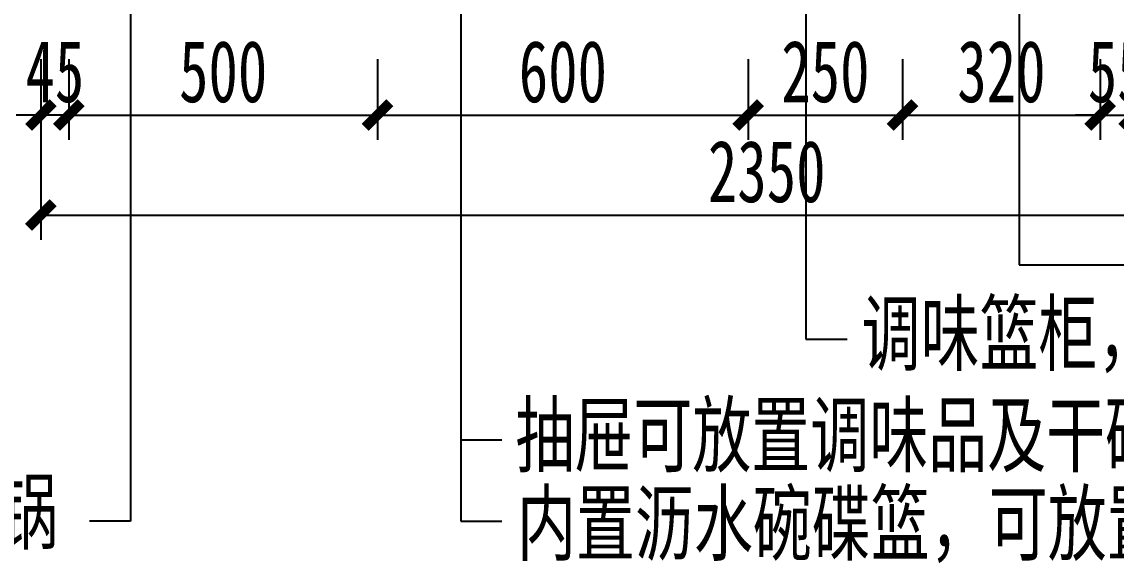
# Model space of a CAD drawing. Header units: millimetres. Extents: x 3104083 to 3173399, y -3165492 to -3044687.
# Drawn here: x 3114856 to 3116627, y -3122010 to -3121134 of the extents above; entities that cross this region are included whole.
import ezdxf

# ---------------------------------------------------------------- set-up
doc = ezdxf.new("R2010")
doc.units = ezdxf.units.MM
doc.header["$LTSCALE"] = 500
doc.header["$MEASUREMENT"] = 0
doc.header["$PDMODE"] = 2
doc.layers.get('0').update_dxf_attribs({"linetype": 'CONTINUOUS'})
doc.layers.get('DEFPOINTS').update_dxf_attribs({"linetype": 'CONTINUOUS'})
doc.layers.add('D-节点尺寸', color=5, linetype='CONTINUOUS')
doc.layers.add('W-基础引线', color=35, linetype='CONTINUOUS')
doc.styles.add('DIM', font='SimSun.ttf', dxfattribs={"width": 0.7})
doc.dimstyles.new('40', dxfattribs={"dimscale": 40, "dimtxt": 2.5, "dimasz": 1, "dimexe": 1, "dimexo": 1, "dimgap": 0.5, "dimtad": 1, "dimdec": 0, "dimzin": 0, "dimdsep": 46, "dimtxsty": 'DIM', "dimblk": 'ARCHTICK', "dimcen": 0, "dimclrd": 5, "dimclre": 5, "dimclrt": 35, "dimadec": 0, "dimazin": 0, "dimtfac": 0.5, "dimtdec": 0, "dimtix": 1, "dimtmove": 2, "dimatfit": 2, "dimldrblk": 'A', "dimfxl": 0, "dimtolj": 1, "dimtzin": 0, "dimlwd": -1, "dimlwe": -1, "dimarcsym": 0})
doc.dimstyles.new('基础引线', dxfattribs={"dimtxt": 3, "dimasz": 0.7, "dimexe": 2, "dimexo": 6, "dimgap": 1, "dimtad": 1, "dimdec": 0, "dimdsep": 46, "dimtxsty": 'Standard', "dimblk1": 'A', "dimblk2": 'A', "dimsah": 1, "dimcen": 3, "dimdle": 200, "dimclrd": 256, "dimclre": 256, "dimclrt": 2, "dimadec": 0, "dimazin": 0, "dimtfac": 1, "dimtdec": 0, "dimtix": 1, "dimtmove": 1, "dimatfit": 3, "dimldrblk": 'A', "dimfxl": 0, "dimtvp": 1, "dimtolj": 1, "dimtzin": 0, "dimarcsym": 0})

# ---------------------------------------------------------------- blocks, each defined once
blk = doc.blocks.new('_ArchTick')
at = {"color": 0, "linetype": 'ByBlock', "const_width": 0.4}
blk.add_lwpolyline([(-0.5, -0.5), (0.5, 0.5)], dxfattribs=at)
blk = doc.blocks.new('*D1650')
at = {"layer": 'D-节点尺寸', "color": 5, "ltscale": 100}
for p, q in [((3114931.8, -3121194.4), (3114931.8, -3121324.9)), ((3115431.8, -3121194.4), (3115431.8, -3121324.9)), ((3114931.8, -3121284.9), (3115431.8, -3121284.9))]:
    blk.add_line(p, q, dxfattribs=at)
at = {"layer": 'DEFPOINTS', "color": 0, "ltscale": 100}
for p in [(3114931.8, -3121154.4), (3115431.8, -3121154.4), (3115431.8, -3121284.9)]:
    blk.add_point(p, dxfattribs=at)
at = {"layer": 'D-节点尺寸', "color": 5, "ltscale": 100, "xscale": 40, "yscale": 40, "zscale": 40, "rotation": 180}
blk.add_blockref('_ArchTick', (3114931.8, -3121284.9), dxfattribs=at)
at = {"layer": 'D-节点尺寸', "color": 5, "ltscale": 100, "xscale": 40, "yscale": 40, "zscale": 40}
blk.add_blockref('_ArchTick', (3115431.8, -3121284.9), dxfattribs=at)
at = {"layer": 'D-节点尺寸', "color": 35, "ltscale": 100, "insert": (3115181.8, -3121214.9), "char_height": 100, "attachment_point": 5, "style": 'DIM'}
blk.add_mtext('\\A1;500', dxfattribs=at)
blk = doc.blocks.new('A')
for p, q in [((-1.435, 1.148), (-1.09, 1.437)), ((-1.09, 1.437), (0, 0)), ((-1.435, 1.148), (-0.369, 0)), ((-0.369, 0), (-2.127, 0)), ((-1.435, -1.148), (-0.369, 0)), ((-1.09, -1.437), (0, 0)), ((-1.435, -1.148), (-1.09, -1.437))]:
    blk.add_line(p, q)
for points in [[(-1.435, 1.148), (-1.09, 1.437), (-0.369, 0), (0, 0)], [(-1.435, -1.148), (-1.09, -1.437), (-0.369, 0), (0, 0)]]:
    blk.add_solid(points)
blk = doc.blocks.new('*D1651')
at = {"layer": 'D-节点尺寸', "color": 5, "ltscale": 100}
for p, q in [((3115431.8, -3121194.4), (3115431.8, -3121324.9)), ((3116031.8, -3121194.4), (3116031.8, -3121324.9)), ((3115431.8, -3121284.9), (3116031.8, -3121284.9))]:
    blk.add_line(p, q, dxfattribs=at)
at = {"layer": 'DEFPOINTS', "color": 0, "ltscale": 100}
for p in [(3115431.8, -3121154.4), (3116031.8, -3121154.4), (3116031.8, -3121284.9)]:
    blk.add_point(p, dxfattribs=at)
at = {"layer": 'D-节点尺寸', "color": 5, "ltscale": 100, "xscale": 40, "yscale": 40, "zscale": 40, "rotation": 180}
blk.add_blockref('_ArchTick', (3115431.8, -3121284.9), dxfattribs=at)
at = {"layer": 'D-节点尺寸', "color": 5, "ltscale": 100, "xscale": 40, "yscale": 40, "zscale": 40}
blk.add_blockref('_ArchTick', (3116031.8, -3121284.9), dxfattribs=at)
at = {"layer": 'D-节点尺寸', "color": 35, "ltscale": 100, "insert": (3115731.8, -3121214.9), "char_height": 100, "attachment_point": 5, "style": 'DIM'}
blk.add_mtext('\\A1;600', dxfattribs=at)
blk = doc.blocks.new('*D1652')
at = {"layer": 'D-节点尺寸', "color": 5, "ltscale": 100}
for p, q in [((3116031.8, -3121194.4), (3116031.8, -3121324.9)), ((3116281.8, -3121194.4), (3116281.8, -3121324.9)), ((3116031.8, -3121284.9), (3116281.8, -3121284.9))]:
    blk.add_line(p, q, dxfattribs=at)
at = {"layer": 'DEFPOINTS', "color": 0, "ltscale": 100}
for p in [(3116031.8, -3121154.4), (3116281.8, -3121154.4), (3116281.8, -3121284.9)]:
    blk.add_point(p, dxfattribs=at)
at = {"layer": 'D-节点尺寸', "color": 5, "ltscale": 100, "xscale": 40, "yscale": 40, "zscale": 40, "rotation": 180}
blk.add_blockref('_ArchTick', (3116031.8, -3121284.9), dxfattribs=at)
at = {"layer": 'D-节点尺寸', "color": 5, "ltscale": 100, "xscale": 40, "yscale": 40, "zscale": 40}
blk.add_blockref('_ArchTick', (3116281.8, -3121284.9), dxfattribs=at)
at = {"layer": 'D-节点尺寸', "color": 35, "ltscale": 100, "insert": (3116156.8, -3121214.9), "char_height": 100, "attachment_point": 5, "style": 'DIM'}
blk.add_mtext('\\A1;250', dxfattribs=at)
blk = doc.blocks.new('*D1653')
at = {"layer": 'D-节点尺寸', "color": 5, "ltscale": 100}
for p, q in [((3116281.8, -3121194.4), (3116281.8, -3121324.9)), ((3116601.8, -3121194.4), (3116601.8, -3121324.9)), ((3116281.8, -3121284.9), (3116601.8, -3121284.9))]:
    blk.add_line(p, q, dxfattribs=at)
at = {"layer": 'DEFPOINTS', "color": 0, "ltscale": 100}
for p in [(3116281.8, -3121154.4), (3116601.8, -3121154.4), (3116601.8, -3121284.9)]:
    blk.add_point(p, dxfattribs=at)
at = {"layer": 'D-节点尺寸', "color": 5, "ltscale": 100, "xscale": 40, "yscale": 40, "zscale": 40, "rotation": 180}
blk.add_blockref('_ArchTick', (3116281.8, -3121284.9), dxfattribs=at)
at = {"layer": 'D-节点尺寸', "color": 5, "ltscale": 100, "xscale": 40, "yscale": 40, "zscale": 40}
blk.add_blockref('_ArchTick', (3116601.8, -3121284.9), dxfattribs=at)
at = {"layer": 'D-节点尺寸', "color": 35, "ltscale": 100, "insert": (3116441.8, -3121214.9), "char_height": 100, "attachment_point": 5, "style": 'DIM'}
blk.add_mtext('\\A1;320', dxfattribs=at)
blk = doc.blocks.new('*D1654')
at = {"layer": 'D-节点尺寸', "color": 5, "ltscale": 100}
for p, q in [((3116601.8, -3121194.4), (3116601.8, -3121324.9)), ((3116656.8, -3121194.4), (3116656.8, -3121324.9)), ((3116601.8, -3121284.9), (3116561.8, -3121284.9)), ((3116601.8, -3121284.9), (3116656.8, -3121284.9)), ((3116656.8, -3121284.9), (3116696.8, -3121284.9))]:
    blk.add_line(p, q, dxfattribs=at)
at = {"layer": 'DEFPOINTS', "color": 0, "ltscale": 100}
for p in [(3116601.8, -3121154.4), (3116656.8, -3121154.4), (3116656.8, -3121284.9)]:
    blk.add_point(p, dxfattribs=at)
at = {"layer": 'D-节点尺寸', "color": 5, "ltscale": 100, "xscale": 40, "yscale": 40, "zscale": 40}
blk.add_blockref('_ArchTick', (3116601.8, -3121284.9), dxfattribs=at)
at = {"layer": 'D-节点尺寸', "color": 5, "ltscale": 100, "xscale": 40, "yscale": 40, "zscale": 40, "rotation": 180}
blk.add_blockref('_ArchTick', (3116656.8, -3121284.9), dxfattribs=at)
at = {"layer": 'D-节点尺寸', "color": 35, "ltscale": 100, "insert": (3116629.3, -3121214.9), "char_height": 100, "attachment_point": 5, "style": 'DIM'}
blk.add_mtext('\\A1;55', dxfattribs=at)
blk = doc.blocks.new('*D1662')
at = {"layer": 'D-节点尺寸', "color": 5, "ltscale": 100}
for p, q in [((3114886.8, -3121194.4), (3114886.8, -3121324.9)), ((3114931.8, -3121194.4), (3114931.8, -3121324.9)), ((3114886.8, -3121284.9), (3114846.8, -3121284.9)), ((3114931.8, -3121284.9), (3114886.8, -3121284.9)), ((3114931.8, -3121284.9), (3114971.8, -3121284.9))]:
    blk.add_line(p, q, dxfattribs=at)
at = {"layer": 'DEFPOINTS', "color": 0, "ltscale": 100}
for p in [(3114886.8, -3121154.4), (3114931.8, -3121154.4), (3114886.8, -3121284.9)]:
    blk.add_point(p, dxfattribs=at)
at = {"layer": 'D-节点尺寸', "color": 5, "ltscale": 100, "xscale": 40, "yscale": 40, "zscale": 40}
blk.add_blockref('_ArchTick', (3114886.8, -3121284.9), dxfattribs=at)
at = {"layer": 'D-节点尺寸', "color": 5, "ltscale": 100, "xscale": 40, "yscale": 40, "zscale": 40, "rotation": 180}
blk.add_blockref('_ArchTick', (3114931.8, -3121284.9), dxfattribs=at)
at = {"layer": 'D-节点尺寸', "color": 35, "ltscale": 100, "insert": (3114909.3, -3121214.9), "char_height": 100, "attachment_point": 5, "style": 'DIM'}
blk.add_mtext('\\A1;45', dxfattribs=at)
blk = doc.blocks.new('*D1663')
at = {"layer": 'D-节点尺寸', "color": 5, "ltscale": 100}
for p, q in [((3114886.8, -3121286.7), (3114886.8, -3121486.7)), ((3117236.8, -3121286.7), (3117236.8, -3121486.7)), ((3114886.8, -3121446.7), (3117236.8, -3121446.7))]:
    blk.add_line(p, q, dxfattribs=at)
at = {"layer": 'DEFPOINTS', "color": 0, "ltscale": 100}
for p in [(3114886.8, -3121154.4), (3117236.8, -3121154.4), (3117236.8, -3121446.7)]:
    blk.add_point(p, dxfattribs=at)
at = {"layer": 'D-节点尺寸', "color": 5, "ltscale": 100, "xscale": 40, "yscale": 40, "zscale": 40, "rotation": 180}
blk.add_blockref('_ArchTick', (3114886.8, -3121446.7), dxfattribs=at)
at = {"layer": 'D-节点尺寸', "color": 5, "ltscale": 100, "xscale": 40, "yscale": 40, "zscale": 40}
blk.add_blockref('_ArchTick', (3117236.8, -3121446.7), dxfattribs=at)
at = {"layer": 'D-节点尺寸', "color": 35, "ltscale": 100, "insert": (3116061.8, -3121376.7), "char_height": 100, "attachment_point": 5, "style": 'DIM'}
blk.add_mtext('\\A1;2350', dxfattribs=at)

msp = doc.modelspace()

# ---------------------------------------------------------------- texts
at = {"layer": 'D-节点尺寸', "color": 35, "ltscale": 100, "char_height": 100, "attachment_point": 5, "style": 'DIM'}
for s, width, insert in [('调味篮柜，放置调味品，筷子，砧板等', 1797.95304, (3117027.032, -3121645.456)), ('抽屉可放置调味品及干碗碟等', 1300.2943, (3116275.58, -3121807.914)), ('可放置高锅，汤锅', 876.28157, (3114532.278, -3121934.217)), ('内置沥水碗碟篮，可放置洗过的湿碗', 1688.0566, (3116421.325, -3121952.786))]:
    msp.add_mtext_dynamic_manual_height_columns(s, width=width, gutter_width=400, heights=[0], dxfattribs=dict(at, insert=insert))

# ---------------------------------------------------------------- dimensions: what is measured, and where the dimension line sits
at = {"layer": 'D-节点尺寸', "color": 251, "ltscale": 100}
for base, p1, p2, picture, middle in [((3114886.797, -3121284.897), (3114931.797, -3121154.37), (3114886.797, -3121154.37), '*D1662', (3114909.297, -3121214.897)), ((3117236.797, -3121446.68), (3114886.797, -3121154.37), (3117236.797, -3121154.37), '*D1663', (3116061.797, -3121376.68)), ((3115431.797, -3121284.897), (3114931.797, -3121154.37), (3115431.797, -3121154.37), '*D1650', (3115181.797, -3121214.897)), ((3116031.797, -3121284.897), (3115431.797, -3121154.37), (3116031.797, -3121154.37), '*D1651', (3115731.797, -3121214.897)), ((3116281.797, -3121284.897), (3116031.797, -3121154.37), (3116281.797, -3121154.37), '*D1652', (3116156.797, -3121214.897)), ((3116601.797, -3121284.897), (3116281.797, -3121154.37), (3116601.797, -3121154.37), '*D1653', (3116441.797, -3121214.897)), ((3116656.797, -3121284.897), (3116601.797, -3121154.37), (3116656.797, -3121154.37), '*D1654', (3116629.297, -3121214.897))]:
    dim = msp.add_linear_dim(base=base, p1=p1, p2=p2, dimstyle='40', dxfattribs=at)
    dim.commit()
    dim.dimension.update_dxf_attribs({"geometry": picture, "text_midpoint": middle})

# ---------------------------------------------------------------- leaders
at = {"layer": 'W-基础引线'}
for points in [[(3116470.647, -3120443.093), (3116470.647, -3121527.417), (3116668.496, -3121527.417)], [(3115566.537, -3120494.519), (3115566.537, -3121810.818), (3115633.142, -3121810.818)], [(3115031.947, -3120530.774), (3115031.947, -3121941.993), (3114965.342, -3121941.993)], [(3116125.353, -3120530.774), (3116125.353, -3121647.686), (3116191.958, -3121647.686)], [(3115566.537, -3120674.318), (3115566.537, -3121942.131), (3115633.142, -3121942.131)]]:
    msp.add_leader(points, dimstyle='基础引线', override={"dimasz": 20}, dxfattribs=at)

doc.saveas('drawing.dxf')
